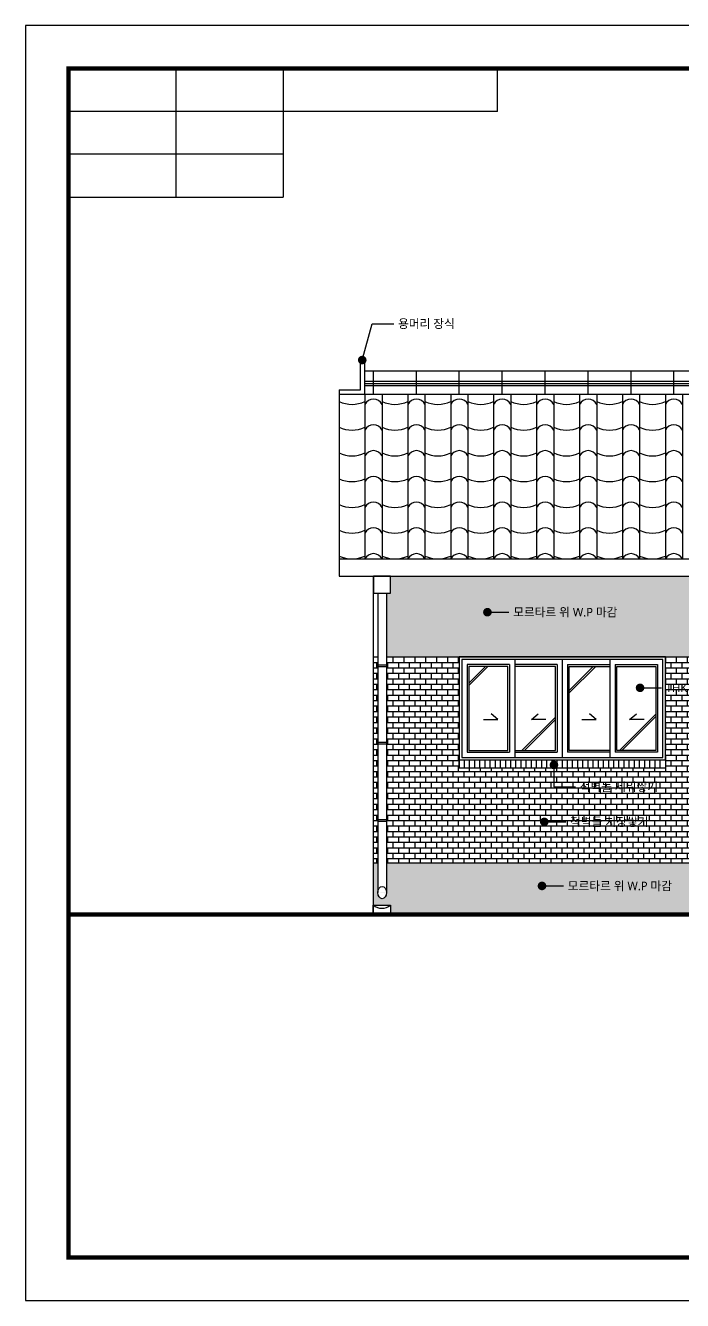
# Model space of a CAD drawing. Header units: millimetres. Extents: x 4989879 to 10076675, y 2981195 to 5990983.
# Drawn here: x 5016344 to 5023998, y 2981195 to 2996045 of the extents above; entities that cross this region are included whole.
import ezdxf

# ---------------------------------------------------------------- set-up
doc = ezdxf.new("R2010")
doc.units = ezdxf.units.MM
doc.header["$LTSCALE"] = 20
for name, color, linetype in [('2-CON', 2, 'Continuous'), ('3-ETC', 3, 'Continuous'), ('4-WIN', 4, 'Continuous'), ('5-FIN', 5, 'Continuous'), ('6-TEXT', 7, 'Continuous')]:
    doc.layers.add(name, color=color, linetype=linetype)
doc.styles.get("Standard").update_dxf_attribs({"font": 'l_10646.ttf'})

msp = doc.modelspace()

# ---------------------------------------------------------------- hatches: boundary and pattern name
at = {"layer": '3-ETC'}
h = msp.add_hatch(dxfattribs=at)
h.set_pattern_fill('_USER', color=3, scale=60, angle=90, pattern_type=0)
h.set_pattern_definition([(90, (5021397.62, 2987400.863), (-60, 4e-15), [])])
h.paths.add_polyline_path([(5021397.62, 2987490.863), (5021397.62, 2987400.863), (5023797.62, 2987400.863), (5023797.62, 2987490.863)])
at = {"layer": '5-FIN'}
h = msp.add_hatch(dxfattribs=at)
h.set_pattern_fill('AR-SAND', color=5, scale=5)
h.paths.add_polyline_path([(5024797.62, 2989632.418), (5020597.62, 2989632.418), (5020597.62, 2989432.418), (5020547.62, 2989432.418), (5020547.62, 2988690.863), (5024797.62, 2988690.863)])
h.paths.add_polyline_path([(5021700.055, 2989211.941, -1), (5021750.055, 2989211.941, -1)], flags=16)
h.paths.add_polyline_path([(5027847.62, 2990112.418), (5027797.62, 2990112.418), (5027797.62, 2990312.418), (5025197.62, 2990312.418), (5025197.62, 2989632.418), (5024797.62, 2989632.418), (5024797.62, 2988930.672), (5028063.764, 2988930.672), (5028063.764, 2989416.305), (5027847.62, 2989521.838)])
h.paths.add_polyline_path([(5025990.443, 2989472.851, -1), (5025940.443, 2989472.851, -1)], flags=16)
h.paths.add_polyline_path([(5032647.62, 2989432.418), (5032597.62, 2989432.418), (5032597.62, 2989632.418), (5028397.62, 2989632.418), (5028397.62, 2988690.863), (5032647.62, 2988690.863)])
h.paths.add_polyline_path([(5030303.928, 2989126.753, -1), (5030353.928, 2989126.753, -1)], flags=16)
edge = h.paths.add_edge_path()
edge.add_line((5032647.62, 2986290.863), (5028397.62, 2986290.863))
edge.add_line((5028397.62, 2986290.863), (5028397.62, 2985690.863))
edge.add_line((5028397.62, 2985690.863), (5032594.527, 2985690.863))
edge.add_line((5032594.527, 2985690.863), (5032594.527, 2985799.452))
edge.add_line((5032594.527, 2985799.452), (5032797.62, 2985799.452))
edge.add_line((5032797.62, 2985799.452), (5032797.62, 2986290.863))
edge.add_line((5032797.62, 2986290.863), (5032747.62, 2986290.863))
edge.add_line((5032747.62, 2986290.863), (5032747.62, 2985937.302))
edge.add_ellipse((5032697.62, 2985945.68), major_axis=(0, -71.631), ratio=0.698024359, start_angle=270, end_angle=450, ccw=False)
edge.add_line((5032647.62, 2985945.68), (5032647.62, 2986290.863))
h.paths.add_polyline_path([(5030392.297, 2986105.759, -1), (5030442.297, 2986105.759, -1)], flags=16)
edge = h.paths.add_edge_path()
edge.add_line((5024797.62, 2986290.863), (5020547.62, 2986290.863))
edge.add_line((5020547.62, 2986290.863), (5020547.62, 2985937.302))
edge.add_ellipse((5020497.62, 2985945.68), major_axis=(0, -71.631), ratio=0.698024359, start_angle=270, end_angle=450, ccw=False)
edge.add_line((5020447.62, 2985945.68), (5020447.62, 2986290.863))
edge.add_line((5020447.62, 2986290.863), (5020397.62, 2986290.863))
edge.add_line((5020397.62, 2986290.863), (5020397.62, 2985799.452))
edge.add_line((5020397.62, 2985799.452), (5020597.62, 2985799.452))
edge.add_line((5020597.62, 2985799.452), (5020597.62, 2985690.863))
edge.add_line((5020597.62, 2985690.863), (5024797.62, 2985690.863))
edge.add_line((5024797.62, 2985690.863), (5024797.62, 2986290.863))
h.paths.add_polyline_path([(5022335.743, 2986023.504, -1), (5022385.743, 2986023.504, -1)], flags=16)
h.paths.add_polyline_path([(5034097.62, 2986140.863), (5033497.62, 2986140.863), (5033497.62, 2985690.863), (5034097.62, 2985690.863)])
h.paths.add_polyline_path([(5021996.778, 2989126.772), (5023391.981, 2989126.772), (5023391.981, 2989296.435), (5021996.778, 2989296.435)], flags=24)
h.paths.add_polyline_path([(5026590.523, 2989069.657), (5027521.199, 2989069.657), (5027521.199, 2989239.521), (5026590.523, 2989239.521)], flags=24)
h.paths.add_polyline_path([(5026237.166, 2989387.682), (5027632.369, 2989387.682), (5027632.369, 2989557.344), (5026237.166, 2989557.344)], flags=24)
h.paths.add_polyline_path([(5030600.651, 2989041.584), (5031995.854, 2989041.584), (5031995.854, 2989211.246), (5030600.651, 2989211.246)], flags=24)
h.paths.add_polyline_path([(5030689.02, 2986020.59), (5032084.222, 2986020.59), (5032084.222, 2986190.252), (5030689.02, 2986190.252)], flags=24)
h.paths.add_polyline_path([(5022632.466, 2985938.335), (5024027.668, 2985938.335), (5024027.668, 2986107.997), (5022632.466, 2986107.997)], flags=24)
h = msp.add_hatch(dxfattribs=at)
h.set_pattern_fill('BRICK', color=5, scale=10)
h.paths.add_polyline_path([(5021397.62, 2988690.863), (5020547.62, 2988690.863), (5020547.62, 2988579.049), (5020547.62, 2986290.863), (5024797.62, 2986290.863), (5024797.62, 2988245.439), (5024797.62, 2988690.863), (5023797.62, 2988690.863), (5023797.62, 2987490.863), (5023797.62, 2987400.863), (5021397.62, 2987400.863), (5021397.62, 2987490.863)])
h.paths.add_polyline_path([(5022412.49, 2986769.774, -1), (5022362.49, 2986769.774, -1)], flags=16)
h.paths.add_polyline_path([(5020447.62, 2988579.049), (5020447.62, 2988690.863), (5020397.62, 2988690.863), (5020397.62, 2986290.863), (5020447.62, 2986290.863)])
h.paths.add_polyline_path([(5022659.145, 2986684.267), (5023728.267, 2986684.267), (5023728.267, 2986854.334), (5022659.145, 2986854.334)], flags=24)
h.paths.add_polyline_path([(5022771.529, 2987091.437), (5023840.651, 2987091.437), (5023840.651, 2987261.505), (5022771.529, 2987261.505)], flags=24)
h.paths.add_polyline_path([(5023775.092, 2988245.443), (5025185.7, 2988245.443), (5025185.7, 2988415.308), (5023775.092, 2988415.308)], flags=9)
at = {"layer": '6-TEXT'}
h = msp.add_hatch(dxfattribs=at)
h.set_pattern_fill('BRICK', color=5, scale=10)
h.paths.add_polyline_path([(5025397.62, 2988690.863), (5024797.62, 2988690.863), (5024797.62, 2987240.863), (5025397.62, 2987240.863)])
h.paths.add_polyline_path([(5028063.764, 2988690.863), (5027797.62, 2988690.863), (5027797.62, 2987240.863), (5028063.764, 2987240.863)])
h.paths.add_polyline_path([(5028397.62, 2988690.863), (5028163.764, 2988690.863), (5028163.764, 2987240.863), (5028309.655, 2987240.863, -0.339343023), (5028340.085, 2987240.863), (5028397.62, 2987240.863)])
h.paths.add_polyline_path([(5023775.092, 2988245.443), (5025185.7, 2988245.443), (5025185.7, 2988415.308), (5023775.092, 2988415.308)], flags=9)
h.paths.add_polyline_path([(5027223.839, 2988245.443), (5028634.448, 2988245.443), (5028634.448, 2988415.308), (5027223.839, 2988415.308)], flags=9)

# ---------------------------------------------------------------- linework, layer by layer
at = {"layer": '2-CON'}
for p, q in [((5019997.62, 2991752.418), (5033197.62, 2991752.418)), ((5019997.62, 2991752.418), (5019997.62, 2989632.418)), ((5019997.62, 2989832.418), (5025197.62, 2989832.418)), ((5019997.62, 2989632.418), (5025197.62, 2989632.418)), ((5020397.62, 2985690.863), (5020397.62, 2989632.418)), ((5036843.621, 2985690.863), (5016843.621, 2985690.863))]:
    msp.add_line(p, q, dxfattribs=at)
at = {"layer": '2-CON', "const_width": 50}
msp.add_lwpolyline([(5016843.621, 2985690.863), (5036843.621, 2985690.863)], dxfattribs=at)
at = {"layer": '3-ETC'}
for p, q in [((5020247.62, 2992172.639), (5020297.62, 2992172.639)), ((5020247.62, 2991802.418), (5020247.62, 2992172.639)), ((5020297.62, 2991752.418), (5020297.62, 2992172.639)), ((5020297.62, 2992022.639), (5032897.62, 2992022.639)), ((5020397.62, 2991752.418), (5020397.62, 2992022.639)), ((5020897.62, 2991752.418), (5020897.62, 2992022.639)), ((5021397.62, 2991752.418), (5021397.62, 2992022.639)), ((5021897.62, 2991752.418), (5021897.62, 2992022.639)), ((5022397.62, 2991752.418), (5022397.62, 2992022.639)), ((5022897.62, 2991752.418), (5022897.62, 2992022.639)), ((5023397.62, 2991752.418), (5023397.62, 2992022.639)), ((5023897.62, 2991752.418), (5023897.62, 2992022.639)), ((5020297.62, 2991901.94), (5032897.62, 2991901.94)), ((5020297.62, 2991876.94), (5032897.62, 2991876.94)), ((5020297.62, 2991851.94), (5032897.62, 2991851.94)), ((5019997.62, 2991802.418), (5020247.62, 2991802.418)), ((5019997.62, 2991802.418), (5019997.62, 2991752.418)), ((5020447.62, 2989432.418), (5020447.62, 2988579.049)), ((5020547.62, 2989432.418), (5020547.62, 2988579.049)), ((5020447.62, 2988599.049), (5020547.62, 2988599.049)), ((5020447.62, 2988579.049), (5020547.62, 2988579.049)), ((5020447.62, 2988579.049), (5020447.62, 2985945.68)), ((5020547.62, 2988579.049), (5020547.62, 2985945.68)), ((5021848.128, 2987962.319), (5021767.652, 2988029.775)), ((5022237.112, 2987962.319), (5022317.587, 2988029.775)), ((5022993, 2987962.319), (5022912.524, 2988029.775)), ((5023381.984, 2987962.319), (5023462.459, 2988029.775)), ((5021679.384, 2987962.319), (5021848.128, 2987962.319)), ((5022405.855, 2987962.319), (5022237.112, 2987962.319)), ((5022824.256, 2987962.319), (5022993, 2987962.319)), ((5023550.727, 2987962.319), (5023381.984, 2987962.319)), ((5020447.62, 2987699.049), (5020547.62, 2987699.049)), ((5020447.62, 2987679.049), (5020547.62, 2987679.049)), ((5021397.62, 2987490.863), (5021397.62, 2987400.863)), ((5021397.62, 2987400.863), (5023797.62, 2987400.863)), ((5023797.62, 2987490.863), (5023797.62, 2987400.863)), ((5020447.62, 2986799.049), (5020547.62, 2986799.049)), ((5020447.62, 2986779.049), (5020547.62, 2986779.049))]:
    msp.add_line(p, q, dxfattribs=at)
for points in [[(5020597.62, 2989632.418), (5020397.62, 2989632.418), (5020397.62, 2989432.418), (5020597.62, 2989432.418)], [(5020597.62, 2985690.863), (5020394.527, 2985690.863), (5020394.527, 2985799.452), (5020597.62, 2985799.452)]]:
    msp.add_lwpolyline(points, close=True, dxfattribs=at)
msp.add_arc((5020496.073, 2985925.411), 161.794, 231.1246005, 308.8753995, dxfattribs=at)
msp.add_ellipse((5020497.62, 2985945.68), major_axis=(0, -71.631), ratio=0.698024359, dxfattribs=at)
at = {"layer": '4-WIN'}
for p, q in [((5023797.62, 2988690.863), (5021397.62, 2988690.863)), ((5021397.62, 2988690.863), (5021397.62, 2987490.863)), ((5023767.62, 2988660.863), (5021427.62, 2988660.863)), ((5021427.62, 2988660.863), (5021427.62, 2987520.863)), ((5021982.62, 2988600.863), (5021487.62, 2988600.863)), ((5021487.62, 2988600.863), (5021487.62, 2987580.863)), ((5021982.62, 2988600.863), (5021982.62, 2987580.863)), ((5022042.62, 2988660.863), (5022042.62, 2987520.863)), ((5022537.62, 2988600.863), (5022042.62, 2988600.863)), ((5022537.62, 2988600.863), (5022537.62, 2987580.863)), ((5022597.62, 2988660.863), (5022597.62, 2987520.863)), ((5022657.62, 2988600.863), (5022657.62, 2987580.863)), ((5022657.62, 2988600.863), (5023152.62, 2988600.863)), ((5023152.62, 2988660.863), (5023152.62, 2987520.863)), ((5023212.62, 2988600.863), (5023212.62, 2987580.863)), ((5023212.62, 2988600.863), (5023707.62, 2988600.863)), ((5023707.62, 2988600.863), (5023707.62, 2987580.863)), ((5023767.62, 2987520.863), (5023767.62, 2988660.863)), ((5023797.62, 2987490.863), (5023797.62, 2988690.863)), ((5021487.62, 2987580.863), (5021982.62, 2987580.863)), ((5022042.62, 2987580.863), (5022537.62, 2987580.863)), ((5023152.62, 2987580.863), (5022657.62, 2987580.863)), ((5023707.62, 2987580.863), (5023212.62, 2987580.863)), ((5021397.62, 2987490.863), (5023797.62, 2987490.863)), ((5021427.62, 2987520.863), (5023767.62, 2987520.863))]:
    msp.add_line(p, q, dxfattribs=at)
at = {"layer": '5-FIN'}
for p, q in [((5020297.62, 2991752.418), (5020297.62, 2989832.418)), ((5020497.62, 2991752.418), (5020497.62, 2989832.418)), ((5020797.62, 2991752.418), (5020797.62, 2989832.418)), ((5020997.62, 2991752.418), (5020997.62, 2989832.418)), ((5021297.62, 2991752.418), (5021297.62, 2989832.418)), ((5021497.62, 2991752.418), (5021497.62, 2989832.418)), ((5021797.62, 2991752.418), (5021797.62, 2989832.418)), ((5021997.62, 2991752.418), (5021997.62, 2989832.418)), ((5022297.62, 2991752.418), (5022297.62, 2989832.418)), ((5022497.62, 2991752.418), (5022497.62, 2989832.418)), ((5022797.62, 2991752.418), (5022797.62, 2989832.418)), ((5022997.62, 2991752.418), (5022997.62, 2989832.418)), ((5023297.62, 2991752.418), (5023297.62, 2989832.418)), ((5023497.62, 2991752.418), (5023497.62, 2989832.418)), ((5023797.62, 2991752.418), (5023797.62, 2989832.418)), ((5023997.62, 2991752.418), (5023997.62, 2989832.418)), ((5021962.62, 2988580.863), (5021507.62, 2988580.863)), ((5021507.62, 2988580.863), (5021507.62, 2987600.863)), ((5021507.62, 2988385.954), (5021702.529, 2988580.863)), ((5021507.62, 2988357.67), (5021730.813, 2988580.863)), ((5021962.62, 2987600.863), (5021962.62, 2988580.863)), ((5022517.62, 2988580.863), (5022042.62, 2988580.863)), ((5022517.62, 2987600.863), (5022517.62, 2988580.863)), ((5022677.62, 2987600.863), (5022677.62, 2988580.863)), ((5022677.62, 2988580.863), (5023152.62, 2988580.863)), ((5022677.62, 2988299.766), (5022958.717, 2988580.863)), ((5022677.62, 2988271.482), (5022987.002, 2988580.863)), ((5023232.62, 2987600.863), (5023232.62, 2988580.863)), ((5023232.62, 2988580.863), (5023687.62, 2988580.863)), ((5023687.62, 2988580.863), (5023687.62, 2987600.863)), ((5022127.621, 2987600.863), (5022517.62, 2987990.862)), ((5023262.851, 2987600.863), (5023687.62, 2988025.632)), ((5023291.135, 2987600.863), (5023687.62, 2987997.348)), ((5022155.906, 2987600.863), (5022517.62, 2987962.577)), ((5021507.62, 2987600.863), (5021962.62, 2987600.863)), ((5022042.62, 2987600.863), (5022517.62, 2987600.863)), ((5023152.62, 2987600.863), (5022677.62, 2987600.863)), ((5023687.62, 2987600.863), (5023232.62, 2987600.863))]:
    msp.add_line(p, q, dxfattribs=at)
for centre, radius, start, end in [((5020397.62, 2991581.285), 112.315, 27.0819801, 152.9180199), ((5020897.62, 2991581.285), 112.315, 27.0819801, 152.9180199), ((5021397.62, 2991581.285), 112.315, 27.0819801, 152.9180199), ((5021897.62, 2991581.285), 112.315, 27.0819801, 152.9180199), ((5022397.62, 2991581.285), 112.315, 27.0819801, 152.9180199), ((5022897.62, 2991581.285), 112.315, 27.0819801, 152.9180199), ((5023397.62, 2991581.285), 112.315, 27.0819801, 152.9180199), ((5023897.62, 2991581.285), 112.315, 27.0819801, 152.9180199), ((5020147.62, 2991980.407), 347.991, 244.4660263, 295.5339737), ((5020647.62, 2991980.407), 347.991, 244.4660263, 295.5339737), ((5021147.62, 2991980.407), 347.991, 244.4660263, 295.5339737), ((5021647.62, 2991980.407), 347.991, 244.4660263, 295.5339737), ((5022147.62, 2991980.407), 347.991, 244.4660263, 295.5339737), ((5022647.62, 2991980.407), 347.991, 244.4660263, 295.5339737), ((5023147.62, 2991980.407), 347.991, 244.4660263, 295.5339737), ((5023647.62, 2991980.407), 347.991, 244.4660263, 295.5339737), ((5020397.62, 2991281.285), 112.315, 27.0819801, 152.9180199), ((5020897.62, 2991281.285), 112.315, 27.0819801, 152.9180199), ((5021397.62, 2991281.285), 112.315, 27.0819801, 152.9180199), ((5021897.62, 2991281.285), 112.315, 27.0819801, 152.9180199), ((5022397.62, 2991281.285), 112.315, 27.0819801, 152.9180199), ((5022897.62, 2991281.285), 112.315, 27.0819801, 152.9180199), ((5023397.62, 2991281.285), 112.315, 27.0819801, 152.9180199), ((5023897.62, 2991281.285), 112.315, 27.0819801, 152.9180199), ((5020147.62, 2991680.407), 347.991, 244.4660263, 295.5339737), ((5020647.62, 2991680.407), 347.991, 244.4660263, 295.5339737), ((5021147.62, 2991680.407), 347.991, 244.4660263, 295.5339737), ((5021647.62, 2991680.407), 347.991, 244.4660263, 295.5339737), ((5022147.62, 2991680.407), 347.991, 244.4660263, 295.5339737), ((5022647.62, 2991680.407), 347.991, 244.4660263, 295.5339737), ((5023147.62, 2991680.407), 347.991, 244.4660263, 295.5339737), ((5023647.62, 2991680.407), 347.991, 244.4660263, 295.5339737), ((5020397.62, 2990981.285), 112.315, 27.0819801, 152.9180199), ((5020897.62, 2990981.285), 112.315, 27.0819801, 152.9180199), ((5021397.62, 2990981.285), 112.315, 27.0819801, 152.9180199), ((5021897.62, 2990981.285), 112.315, 27.0819801, 152.9180199), ((5022397.62, 2990981.285), 112.315, 27.0819801, 152.9180199), ((5022897.62, 2990981.285), 112.315, 27.0819801, 152.9180199), ((5023397.62, 2990981.285), 112.315, 27.0819801, 152.9180199), ((5023897.62, 2990981.285), 112.315, 27.0819801, 152.9180199), ((5020147.62, 2991380.407), 347.991, 244.4660263, 295.5339737), ((5020647.62, 2991380.407), 347.991, 244.4660263, 295.5339737), ((5021147.62, 2991380.407), 347.991, 244.4660263, 295.5339737), ((5021647.62, 2991380.407), 347.991, 244.4660263, 295.5339737), ((5022147.62, 2991380.407), 347.991, 244.4660263, 295.5339737), ((5022647.62, 2991380.407), 347.991, 244.4660263, 295.5339737), ((5023147.62, 2991380.407), 347.991, 244.4660263, 295.5339737), ((5023647.62, 2991380.407), 347.991, 244.4660263, 295.5339737), ((5020397.62, 2990681.285), 112.315, 27.0819801, 152.9180199), ((5020897.62, 2990681.285), 112.315, 27.0819801, 152.9180199), ((5021397.62, 2990681.285), 112.315, 27.0819801, 152.9180199), ((5021897.62, 2990681.285), 112.315, 27.0819801, 152.9180199), ((5022397.62, 2990681.285), 112.315, 27.0819801, 152.9180199), ((5022897.62, 2990681.285), 112.315, 27.0819801, 152.9180199), ((5023397.62, 2990681.285), 112.315, 27.0819801, 152.9180199), ((5023897.62, 2990681.285), 112.315, 27.0819801, 152.9180199), ((5020147.62, 2991080.407), 347.991, 244.4660263, 295.5339737), ((5020647.62, 2991080.407), 347.991, 244.4660263, 295.5339737), ((5021147.62, 2991080.407), 347.991, 244.4660263, 295.5339737), ((5021647.62, 2991080.407), 347.991, 244.4660263, 295.5339737), ((5022147.62, 2991080.407), 347.991, 244.4660263, 295.5339737), ((5022647.62, 2991080.407), 347.991, 244.4660263, 295.5339737), ((5023147.62, 2991080.407), 347.991, 244.4660263, 295.5339737), ((5023647.62, 2991080.407), 347.991, 244.4660263, 295.5339737), ((5020397.62, 2990381.285), 112.315, 27.0819801, 152.9180199), ((5020897.62, 2990381.285), 112.315, 27.0819801, 152.9180199), ((5021397.62, 2990381.285), 112.315, 27.0819801, 152.9180199), ((5021897.62, 2990381.285), 112.315, 27.0819801, 152.9180199), ((5022397.62, 2990381.285), 112.315, 27.0819801, 152.9180199), ((5022897.62, 2990381.285), 112.315, 27.0819801, 152.9180199), ((5023397.62, 2990381.285), 112.315, 27.0819801, 152.9180199), ((5023897.62, 2990381.285), 112.315, 27.0819801, 152.9180199), ((5020147.62, 2990780.407), 347.991, 244.4660263, 295.5339737), ((5020647.62, 2990780.407), 347.991, 244.4660263, 295.5339737), ((5021147.62, 2990780.407), 347.991, 244.4660263, 295.5339737), ((5021647.62, 2990780.407), 347.991, 244.4660263, 295.5339737), ((5022147.62, 2990780.407), 347.991, 244.4660263, 295.5339737), ((5022647.62, 2990780.407), 347.991, 244.4660263, 295.5339737), ((5023147.62, 2990780.407), 347.991, 244.4660263, 295.5339737), ((5023647.62, 2990780.407), 347.991, 244.4660263, 295.5339737), ((5020147.62, 2990480.407), 347.991, 244.4660263, 295.5339737), ((5020397.62, 2990081.285), 112.315, 27.0819801, 152.9180199), ((5020647.62, 2990480.407), 347.991, 244.4660263, 295.5339737), ((5020897.62, 2990081.285), 112.315, 27.0819801, 152.9180199), ((5021147.62, 2990480.407), 347.991, 244.4660263, 295.5339737), ((5021397.62, 2990081.285), 112.315, 27.0819801, 152.9180199), ((5021647.62, 2990480.407), 347.991, 244.4660263, 295.5339737), ((5021897.62, 2990081.285), 112.315, 27.0819801, 152.9180199), ((5022147.62, 2990480.407), 347.991, 244.4660263, 295.5339737), ((5022397.62, 2990081.285), 112.315, 27.0819801, 152.9180199), ((5022647.62, 2990480.407), 347.991, 244.4660263, 295.5339737), ((5022897.62, 2990081.285), 112.315, 27.0819801, 152.9180199), ((5023147.62, 2990480.407), 347.991, 244.4660263, 295.5339737), ((5023397.62, 2990081.285), 112.315, 27.0819801, 152.9180199), ((5023647.62, 2990480.407), 347.991, 244.4660263, 295.5339737), ((5023897.62, 2990081.285), 112.315, 27.0819801, 152.9180199), ((5020147.62, 2990180.407), 347.991, 244.4660263, 295.5339737), ((5020397.62, 2989781.285), 112.315, 27.0819801, 152.9180199), ((5020647.62, 2990180.407), 347.991, 244.4660263, 295.5339737), ((5020897.62, 2989781.285), 112.315, 27.0819801, 152.9180199), ((5021147.62, 2990180.407), 347.991, 244.4660263, 295.5339737), ((5021397.62, 2989781.285), 112.315, 27.0819801, 152.9180199), ((5021647.62, 2990180.407), 347.991, 244.4660263, 295.5339737), ((5021897.62, 2989781.285), 112.315, 27.0819801, 152.9180199), ((5022147.62, 2990180.407), 347.991, 244.4660263, 295.5339737), ((5022397.62, 2989781.285), 112.315, 27.0819801, 152.9180199), ((5022647.62, 2990180.407), 347.991, 244.4660263, 295.5339737), ((5022897.62, 2989781.285), 112.315, 27.0819801, 152.9180199), ((5023147.62, 2990180.407), 347.991, 244.4660263, 295.5339737), ((5023397.62, 2989781.285), 112.315, 27.0819801, 152.9180199), ((5023647.62, 2990180.407), 347.991, 244.4660263, 295.5339737), ((5023897.62, 2989781.285), 112.315, 27.0819801, 152.9180199)]:
    msp.add_arc(centre, radius, start, end, dxfattribs=at)
at = {"layer": '6-TEXT'}
for p, q in [((5021843.621, 2995545.185), (5016843.621, 2995545.185)), ((5016843.621, 2995545.185), (5016843.621, 2994045.185)), ((5018093.621, 2995545.185), (5018093.621, 2994045.185)), ((5019343.621, 2995545.185), (5019343.621, 2994045.185)), ((5021843.621, 2995045.185), (5021843.621, 2995545.185)), ((5021843.621, 2995045.185), (5016843.621, 2995045.185)), ((5019343.621, 2994545.185), (5016843.621, 2994545.185)), ((5016843.621, 2994045.185), (5019343.621, 2994045.185)), ((5020266.61, 2992148.541), (5020383.951, 2992571.456)), ((5020383.951, 2992571.456), (5020633.951, 2992571.456)), ((5021725.055, 2989211.941), (5021975.055, 2989211.941)), ((5020397.62, 2988690.863), (5020447.62, 2988690.863)), ((5020547.62, 2988690.863), (5032647.62, 2988690.863)), ((5023503.403, 2988330.916), (5023753.403, 2988330.916)), ((5022499.874, 2987432.901), (5022499.874, 2987176.944)), ((5022499.874, 2987176.944), (5022749.874, 2987176.944)), ((5022387.49, 2986769.774), (5022637.49, 2986769.774)), ((5020397.62, 2986290.863), (5020447.62, 2986290.863)), ((5020547.62, 2986290.863), (5024797.62, 2986290.863)), ((5022360.743, 2986023.504), (5022610.743, 2986023.504))]:
    msp.add_line(p, q, dxfattribs=at)
msp.add_lwpolyline([(5016343.621, 2981195.185), (5037343.621, 2981195.185), (5037343.621, 2996045.185), (5016343.621, 2996045.185)], close=True, dxfattribs=at)
at = {"layer": '6-TEXT', "const_width": 50}
msp.add_lwpolyline([(5016843.621, 2981695.185), (5036843.621, 2981695.185), (5036843.621, 2995545.185), (5016843.621, 2995545.185)], close=True, dxfattribs=at)
for points in [[(5020241.61, 2992148.541, 1), (5020291.61, 2992148.541, 1)], [(5021700.055, 2989211.941, 1), (5021750.055, 2989211.941, 1)], [(5023478.403, 2988330.916, 1), (5023528.403, 2988330.916, 1)], [(5022474.874, 2987432.901, 1), (5022524.874, 2987432.901, 1)], [(5022362.49, 2986769.774, 1), (5022412.49, 2986769.774, 1)], [(5022335.743, 2986023.504, 1), (5022385.743, 2986023.504, 1)]]:
    msp.add_lwpolyline(points, format="xyb", close=True, dxfattribs=at)

# ---------------------------------------------------------------- texts
at = {"layer": '6-TEXT'}
for s, p in [('용머리 장식', (5020683.951, 2992521.456)), ('모르타르 위 W.P 마감', (5022025.055, 2989161.941)), ('THK 16mm 복층유리', (5023803.403, 2988280.916)), ('적벽돌 세워쌓기', (5022799.874, 2987126.944)), ('적벽돌 치장쌓기', (5022687.49, 2986719.774)), ('모르타르 위 W.P 마감', (5022660.743, 2985973.504))]:
    msp.add_text(s, height=100, dxfattribs=at).set_placement(p)

doc.saveas('drawing.dxf')
